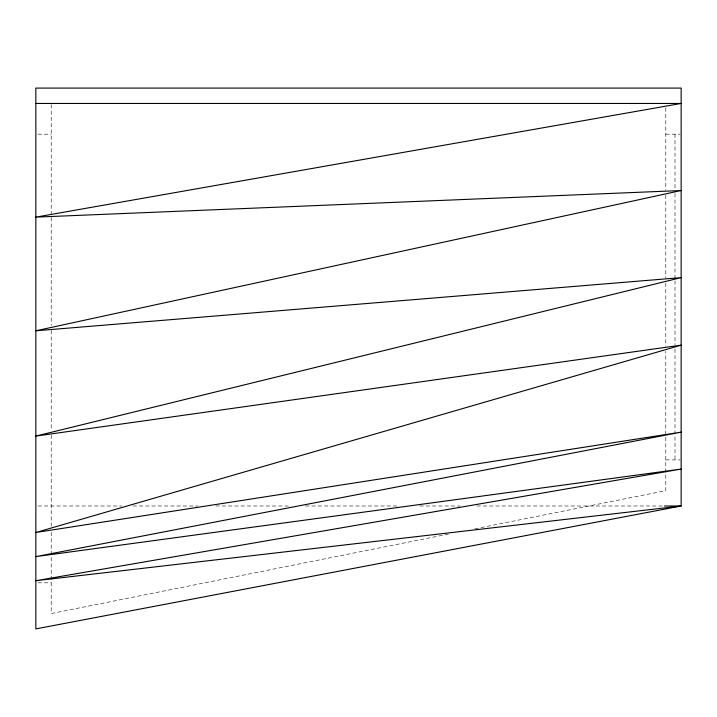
<?xml version="1.0" encoding="UTF-8"?>
<svg xmlns="http://www.w3.org/2000/svg" width="717" height="717" viewBox="0 0 717 717"><rect width="100%" height="100%" fill="white"/><g stroke="black" fill="none" stroke-linecap="round" stroke-linejoin="round"><path stroke-width="0.54" stroke-dasharray="3.58 2.69" d="M448.492 534.093L51.212 613.546L51.212 531.351M474.833 528.823L665.788 490.634L665.788 351.33M38.046 134.178L51.212 134.178M665.788 134.178L680.128 134.178M665.788 459.902L680.128 459.902M38.046 505.996L121.791 505.996M132.995 505.996L197.973 505.996M215.898 505.996L290.959 505.996M305.523 505.996L398.509 505.996M419.795 505.996L460.126 505.996M476.93 505.996L664.489 505.996M38.046 582.822L51.212 582.822M675.002 134.178L675.002 189.028M675.002 193.509L675.002 279.693M675.002 280.813L675.002 344.617M675.002 349.089L675.002 459.902M665.788 107.926L665.788 190.148M665.788 195.212L665.788 278.017M665.788 283.054L665.788 346.275M51.212 104.574L51.212 213.612M51.212 217.511L51.212 325.491M51.212 330.447L51.212 430.666M51.212 435.138L51.212 526.296"/><path stroke-width="1.08" d="M35.85 103.454L681.15 103.454L35.85 217.126L681.15 190.534L35.85 330.788L681.15 277.613L35.85 436.088L681.15 345.146L35.85 532.498L681.15 432.136L35.85 556.607L681.15 469.07L35.85 580.707L681.15 505.996L681.15 88.092L35.85 88.092L35.85 628.908L681.15 505.996L664.489 505.996"/></g></svg>
